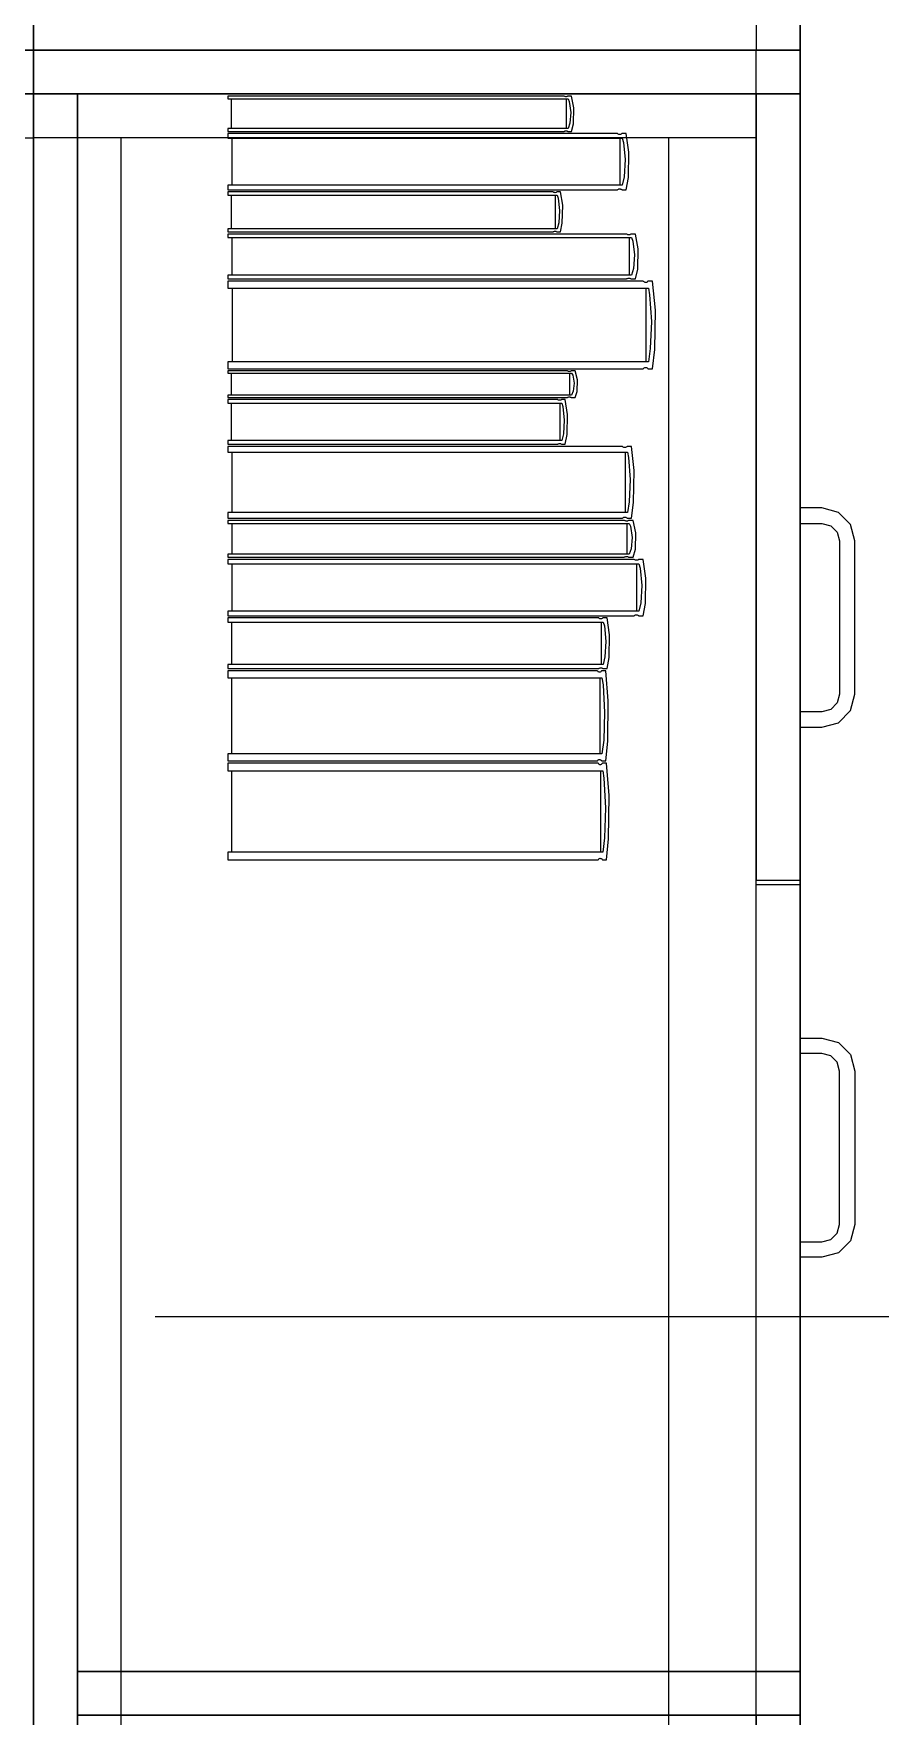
# Model space of a CAD drawing. Header units: inches. Extents: x -38 to 5698, y -33 to 92.
# Drawn here: x 223.211 to 223.598, y 34.224 to 34.992 of the extents above; entities that cross this region are included whole.
import ezdxf

# ---------------------------------------------------------------- set-up
doc = ezdxf.new("R2010")
doc.units = ezdxf.units.IN
doc.header["$MEASUREMENT"] = 0
doc.set_wipeout_variables(frame=1)
doc.linetypes.add('Punto & Raya', pattern=[0.65, 0.5, -0.075, 0, -0.075])
doc.linetypes.add('Wipeout_Contour', pattern=[1, 0, -1])
doc.layers.add('Interior - Mobiliario', color=7, linetype='Continuous')
doc.layers.add('Marcador - Secciones', color=251, linetype='Continuous')

msp = doc.modelspace()

# ---------------------------------------------------------------- linework, layer by layer
at = {"layer": 'Interior - Mobiliario', "color": 175, "linetype": 'Continuous', "lineweight": 13}
for p, q in [((223.23112, 34.96472), (223.23112, 33.50472)), ((223.54112, 34.96472), (223.23112, 34.96472)), ((223.54112, 33.50472), (223.54112, 34.96472)), ((223.45638, 34.95626), (223.45598, 34.9513)), ((223.45769, 34.95113), (223.45789, 34.95834)), ((223.50112, 34.94472), (223.25112, 34.94472)), ((223.45526, 34.94889), (223.29978, 34.94889)), ((223.29978, 34.94889), (223.29978, 34.9476)), ((223.29978, 34.9476), (223.45338, 34.9476)), ((223.47777, 34.9466), (223.29978, 34.9466)), ((223.29978, 34.9466), (223.29978, 34.94455)), ((223.29978, 34.94455), (223.47994, 34.94455)), ((223.3016, 34.94455), (223.3016, 34.923)), ((223.45338, 34.9476), (223.45351, 34.94769)), ((223.45351, 34.94769), (223.45372, 34.94778)), ((223.45372, 34.94778), (223.45393, 34.94784)), ((223.45393, 34.94784), (223.45416, 34.94787)), ((223.45416, 34.94787), (223.45439, 34.94787)), ((223.45439, 34.94787), (223.45462, 34.94783)), ((223.45462, 34.94783), (223.45484, 34.94776)), ((223.45484, 34.94776), (223.45504, 34.94766)), ((223.45504, 34.94766), (223.45512, 34.9476)), ((223.45512, 34.9476), (223.45683, 34.9476)), ((223.45598, 34.9513), (223.45526, 34.94889)), ((223.45683, 34.9476), (223.45769, 34.95113)), ((223.47787, 34.9465), (223.47777, 34.9466)), ((223.4781, 34.94634), (223.47787, 34.9465)), ((223.47835, 34.94624), (223.4781, 34.94634)), ((223.47861, 34.94618), (223.47835, 34.94624)), ((223.47888, 34.94617), (223.47861, 34.94618)), ((223.47915, 34.94622), (223.47888, 34.94617)), ((223.47903, 34.923), (223.47903, 34.94455)), ((223.4794, 34.94632), (223.47915, 34.94622)), ((223.47964, 34.94646), (223.4794, 34.94632)), ((223.47979, 34.9466), (223.47964, 34.94646)), ((223.48176, 34.9466), (223.47979, 34.9466)), ((223.47994, 34.94455), (223.48048, 34.9426)), ((223.48299, 34.93805), (223.48176, 34.9466)), ((223.54112, 34.94472), (223.50112, 34.94472)), ((223.48048, 34.9426), (223.48124, 34.93474)), ((223.48276, 34.92657), (223.48299, 34.93805)), ((223.48124, 34.93474), (223.48078, 34.92684)), ((223.47994, 34.923), (223.29978, 34.923)), ((223.29978, 34.923), (223.29978, 34.92095)), ((223.47777, 34.92095), (223.47792, 34.92108)), ((223.47792, 34.92108), (223.47815, 34.92123)), ((223.47815, 34.92123), (223.47841, 34.92133)), ((223.47841, 34.92133), (223.47867, 34.92138)), ((223.47867, 34.92138), (223.47894, 34.92137)), ((223.47894, 34.92137), (223.4792, 34.92131)), ((223.4792, 34.92131), (223.47946, 34.9212)), ((223.47946, 34.9212), (223.47969, 34.92105)), ((223.47969, 34.92105), (223.47979, 34.92095)), ((223.48078, 34.92684), (223.47994, 34.923)), ((223.48176, 34.92095), (223.48276, 34.92657)), ((223.29978, 34.92095), (223.47777, 34.92095)), ((223.4484, 34.91995), (223.29978, 34.91995)), ((223.29978, 34.91995), (223.29978, 34.91849)), ((223.29978, 34.91849), (223.45021, 34.91849)), ((223.3013, 34.91849), (223.3013, 34.90321)), ((223.44848, 34.91988), (223.4484, 34.91995)), ((223.44867, 34.91977), (223.44848, 34.91988)), ((223.44888, 34.91969), (223.44867, 34.91977)), ((223.4491, 34.91965), (223.44888, 34.91969)), ((223.44932, 34.91964), (223.4491, 34.91965)), ((223.44954, 34.91968), (223.44932, 34.91964)), ((223.44945, 34.90321), (223.44945, 34.91849)), ((223.44976, 34.91974), (223.44954, 34.91968)), ((223.44995, 34.91985), (223.44976, 34.91974)), ((223.45008, 34.91995), (223.44995, 34.91985)), ((223.45173, 34.91995), (223.45008, 34.91995)), ((223.45021, 34.91849), (223.45066, 34.91711)), ((223.45066, 34.91711), (223.4513, 34.91153)), ((223.45275, 34.91388), (223.45173, 34.91995)), ((223.45256, 34.90574), (223.45275, 34.91388)), ((223.47979, 34.92095), (223.48176, 34.92095)), ((223.45091, 34.90593), (223.45021, 34.90321)), ((223.4513, 34.91153), (223.45091, 34.90593)), ((223.45173, 34.90175), (223.45256, 34.90574)), ((223.45021, 34.90321), (223.29978, 34.90321)), ((223.29978, 34.90321), (223.29978, 34.90175)), ((223.29978, 34.90175), (223.4484, 34.90175)), ((223.48193, 34.90075), (223.29978, 34.90075)), ((223.29978, 34.90075), (223.29978, 34.89912)), ((223.29978, 34.89912), (223.48416, 34.89912)), ((223.30164, 34.89912), (223.30164, 34.88194)), ((223.4484, 34.90175), (223.44852, 34.90185)), ((223.44852, 34.90185), (223.44872, 34.90195)), ((223.44872, 34.90195), (223.44893, 34.90202)), ((223.44893, 34.90202), (223.44915, 34.90206)), ((223.44915, 34.90206), (223.44937, 34.90205)), ((223.44937, 34.90205), (223.44959, 34.90201)), ((223.44959, 34.90201), (223.4498, 34.90193)), ((223.4498, 34.90193), (223.44999, 34.90182)), ((223.44999, 34.90182), (223.45008, 34.90175)), ((223.45008, 34.90175), (223.45173, 34.90175)), ((223.48203, 34.90067), (223.48193, 34.90075)), ((223.48227, 34.90055), (223.48203, 34.90067)), ((223.48252, 34.90046), (223.48227, 34.90055)), ((223.48279, 34.90042), (223.48252, 34.90046)), ((223.48307, 34.90041), (223.48279, 34.90042)), ((223.48334, 34.90045), (223.48307, 34.90041)), ((223.48322, 34.88194), (223.48322, 34.89912)), ((223.4836, 34.90053), (223.48334, 34.90045)), ((223.48384, 34.90064), (223.4836, 34.90053)), ((223.48399, 34.90075), (223.48384, 34.90064)), ((223.48602, 34.90075), (223.48399, 34.90075)), ((223.48416, 34.89912), (223.48471, 34.89757)), ((223.48727, 34.89393), (223.48602, 34.90075)), ((223.48471, 34.89757), (223.48548, 34.8913)), ((223.48548, 34.8913), (223.48501, 34.885)), ((223.48704, 34.88479), (223.48727, 34.89393)), ((223.48501, 34.885), (223.48416, 34.88194)), ((223.48602, 34.8803), (223.48704, 34.88479)), ((223.48416, 34.88194), (223.29978, 34.88194)), ((223.29978, 34.88194), (223.29978, 34.8803)), ((223.29978, 34.8803), (223.48193, 34.8803)), ((223.48953, 34.8793), (223.29978, 34.8793)), ((223.29978, 34.8793), (223.29978, 34.8761)), ((223.29978, 34.8761), (223.49185, 34.8761)), ((223.30172, 34.8761), (223.30172, 34.84245)), ((223.48193, 34.8803), (223.48208, 34.88041)), ((223.48208, 34.88041), (223.48232, 34.88053)), ((223.48232, 34.88053), (223.48258, 34.88061)), ((223.48258, 34.88061), (223.48285, 34.88065)), ((223.48285, 34.88065), (223.48313, 34.88064)), ((223.48313, 34.88064), (223.4834, 34.88059)), ((223.4834, 34.88059), (223.48365, 34.88051)), ((223.48365, 34.88051), (223.48389, 34.88038)), ((223.48389, 34.88038), (223.48399, 34.8803)), ((223.48399, 34.8803), (223.48602, 34.8803)), ((223.48964, 34.87915), (223.48953, 34.8793)), ((223.48988, 34.8789), (223.48964, 34.87915)), ((223.49015, 34.87873), (223.48988, 34.8789)), ((223.49043, 34.87864), (223.49015, 34.87873)), ((223.49072, 34.87863), (223.49043, 34.87864)), ((223.491, 34.87871), (223.49072, 34.87863)), ((223.49088, 34.84245), (223.49088, 34.8761)), ((223.49127, 34.87886), (223.491, 34.87871)), ((223.49152, 34.87909), (223.49127, 34.87886)), ((223.49168, 34.8793), (223.49152, 34.87909)), ((223.49379, 34.8793), (223.49168, 34.8793)), ((223.49185, 34.8761), (223.49242, 34.87306)), ((223.49509, 34.86595), (223.49379, 34.8793)), ((223.49242, 34.87306), (223.49323, 34.86078)), ((223.49323, 34.86078), (223.49274, 34.84845)), ((223.49485, 34.84803), (223.49509, 34.86595)), ((223.49274, 34.84845), (223.49185, 34.84245)), ((223.49379, 34.83925), (223.49485, 34.84803)), ((223.49185, 34.84245), (223.29978, 34.84245)), ((223.29978, 34.84245), (223.29978, 34.83925)), ((223.29978, 34.83925), (223.48953, 34.83925)), ((223.45492, 34.83825), (223.29978, 34.83825)), ((223.29978, 34.83825), (223.29978, 34.83729)), ((223.29978, 34.83729), (223.45682, 34.83729)), ((223.30136, 34.83729), (223.30136, 34.82717)), ((223.45501, 34.8382), (223.45492, 34.83825)), ((223.45521, 34.83813), (223.45501, 34.8382)), ((223.45543, 34.83808), (223.45521, 34.83813)), ((223.45566, 34.83805), (223.45543, 34.83808)), ((223.45589, 34.83805), (223.45566, 34.83805)), ((223.45612, 34.83807), (223.45589, 34.83805)), ((223.45602, 34.82717), (223.45602, 34.83729)), ((223.45634, 34.83812), (223.45612, 34.83807)), ((223.45655, 34.83819), (223.45634, 34.83812)), ((223.45668, 34.83825), (223.45655, 34.83819)), ((223.4584, 34.83825), (223.45668, 34.83825)), ((223.45682, 34.83729), (223.45729, 34.83637)), ((223.45947, 34.83424), (223.4584, 34.83825)), ((223.48953, 34.83925), (223.48969, 34.83946)), ((223.48969, 34.83946), (223.48994, 34.83969)), ((223.48994, 34.83969), (223.49021, 34.83985)), ((223.49021, 34.83985), (223.49049, 34.83992)), ((223.49049, 34.83992), (223.49078, 34.83991)), ((223.49078, 34.83991), (223.49106, 34.83982)), ((223.49106, 34.83982), (223.49133, 34.83965)), ((223.49133, 34.83965), (223.49157, 34.83941)), ((223.49157, 34.83941), (223.49168, 34.83925)), ((223.49168, 34.83925), (223.49379, 34.83925)), ((223.45755, 34.82898), (223.45682, 34.82717)), ((223.45729, 34.83637), (223.45795, 34.83268)), ((223.45795, 34.83268), (223.45755, 34.82898)), ((223.4584, 34.82621), (223.45927, 34.82885)), ((223.45927, 34.82885), (223.45947, 34.83424)), ((223.45682, 34.82717), (223.29978, 34.82717)), ((223.29978, 34.82717), (223.29978, 34.82621)), ((223.29978, 34.82621), (223.45492, 34.82621)), ((223.45051, 34.82521), (223.29978, 34.82521)), ((223.29978, 34.82521), (223.29978, 34.82358)), ((223.29978, 34.82358), (223.45235, 34.82358)), ((223.30132, 34.82358), (223.30132, 34.80646)), ((223.45059, 34.82513), (223.45051, 34.82521)), ((223.45079, 34.82501), (223.45059, 34.82513)), ((223.451, 34.82492), (223.45079, 34.82501)), ((223.45122, 34.82488), (223.451, 34.82492)), ((223.45145, 34.82487), (223.45122, 34.82488)), ((223.45168, 34.82491), (223.45145, 34.82487)), ((223.45158, 34.80646), (223.45158, 34.82358)), ((223.45189, 34.82499), (223.45168, 34.82491)), ((223.45209, 34.8251), (223.45189, 34.82499)), ((223.45222, 34.82521), (223.45209, 34.8251)), ((223.45389, 34.82521), (223.45222, 34.82521)), ((223.45235, 34.82358), (223.45281, 34.82204)), ((223.45281, 34.82204), (223.45345, 34.81579)), ((223.45493, 34.81842), (223.45389, 34.82521)), ((223.45492, 34.82621), (223.45505, 34.82628)), ((223.45505, 34.82628), (223.45526, 34.82634)), ((223.45526, 34.82634), (223.45548, 34.82639)), ((223.45548, 34.82639), (223.45571, 34.82641)), ((223.45571, 34.82641), (223.45594, 34.82641)), ((223.45594, 34.82641), (223.45617, 34.82638)), ((223.45617, 34.82638), (223.45639, 34.82633)), ((223.45639, 34.82633), (223.45659, 34.82626)), ((223.45659, 34.82626), (223.45668, 34.82621)), ((223.45668, 34.82621), (223.4584, 34.82621)), ((223.45345, 34.81579), (223.45306, 34.80951)), ((223.45473, 34.8093), (223.45493, 34.81842)), ((223.45235, 34.80646), (223.29978, 34.80646)), ((223.29978, 34.80646), (223.29978, 34.80483)), ((223.45306, 34.80951), (223.45235, 34.80646)), ((223.45389, 34.80483), (223.45473, 34.8093)), ((223.29978, 34.80483), (223.45051, 34.80483)), ((223.48007, 34.80383), (223.29978, 34.80383)), ((223.29978, 34.80383), (223.29978, 34.80121)), ((223.29978, 34.80121), (223.48228, 34.80121)), ((223.30162, 34.80121), (223.30162, 34.77366)), ((223.45051, 34.80483), (223.45064, 34.80494)), ((223.45064, 34.80494), (223.45083, 34.80506)), ((223.45083, 34.80506), (223.45105, 34.80514)), ((223.45105, 34.80514), (223.45127, 34.80517)), ((223.45127, 34.80517), (223.4515, 34.80517)), ((223.4515, 34.80517), (223.45172, 34.80512)), ((223.45172, 34.80512), (223.45194, 34.80504)), ((223.45194, 34.80504), (223.45213, 34.80491)), ((223.45213, 34.80491), (223.45222, 34.80483)), ((223.45222, 34.80483), (223.45389, 34.80483)), ((223.48018, 34.80371), (223.48007, 34.80383)), ((223.48041, 34.80351), (223.48018, 34.80371)), ((223.48066, 34.80337), (223.48041, 34.80351)), ((223.48093, 34.80329), (223.48066, 34.80337)), ((223.4812, 34.80328), (223.48093, 34.80329)), ((223.48147, 34.80334), (223.4812, 34.80328)), ((223.48135, 34.77366), (223.48135, 34.80121)), ((223.48172, 34.80347), (223.48147, 34.80334)), ((223.48196, 34.80366), (223.48172, 34.80347)), ((223.48211, 34.80383), (223.48196, 34.80366)), ((223.48412, 34.80383), (223.48211, 34.80383)), ((223.48228, 34.80121), (223.48282, 34.79872)), ((223.48282, 34.79872), (223.48359, 34.78867)), ((223.48536, 34.79289), (223.48412, 34.80383)), ((223.48513, 34.77823), (223.48536, 34.79289)), ((223.48359, 34.78867), (223.48312, 34.77857)), ((223.48312, 34.77857), (223.48228, 34.77366)), ((223.48412, 34.77103), (223.48513, 34.77823)), ((223.57112, 34.77572), (223.56112, 34.77572)), ((223.56112, 34.77572), (223.56112, 34.76872)), ((223.57862, 34.77371), (223.57112, 34.77572)), ((223.48228, 34.77366), (223.29978, 34.77366)), ((223.29978, 34.77366), (223.29978, 34.77103)), ((223.29978, 34.77103), (223.48007, 34.77103)), ((223.48087, 34.77003), (223.29978, 34.77003)), ((223.29978, 34.77003), (223.29978, 34.76869)), ((223.29978, 34.76869), (223.48308, 34.76869)), ((223.30163, 34.76869), (223.30163, 34.75461)), ((223.48007, 34.77103), (223.48022, 34.77121)), ((223.48022, 34.77121), (223.48046, 34.7714)), ((223.48046, 34.7714), (223.48072, 34.77152)), ((223.48072, 34.77152), (223.48099, 34.77158)), ((223.48097, 34.76997), (223.48087, 34.77003)), ((223.48121, 34.76987), (223.48097, 34.76997)), ((223.48099, 34.77158), (223.48126, 34.77157)), ((223.48146, 34.7698), (223.48121, 34.76987)), ((223.48126, 34.77157), (223.48153, 34.7715)), ((223.48173, 34.76976), (223.48146, 34.7698)), ((223.48153, 34.7715), (223.48178, 34.77136)), ((223.482, 34.76975), (223.48173, 34.76976)), ((223.48178, 34.77136), (223.48201, 34.77116)), ((223.48227, 34.76978), (223.482, 34.76975)), ((223.48201, 34.77116), (223.48211, 34.77103)), ((223.48211, 34.77103), (223.48412, 34.77103)), ((223.48216, 34.75461), (223.48216, 34.76869)), ((223.48253, 34.76985), (223.48227, 34.76978)), ((223.48277, 34.76994), (223.48253, 34.76985)), ((223.48292, 34.77003), (223.48277, 34.76994)), ((223.48493, 34.77003), (223.48292, 34.77003)), ((223.48308, 34.76869), (223.48363, 34.76742)), ((223.48363, 34.76742), (223.4844, 34.76228)), ((223.48618, 34.76444), (223.48493, 34.77003)), ((223.56112, 34.76872), (223.57112, 34.76872)), ((223.57112, 34.76872), (223.57512, 34.76764)), ((223.57512, 34.76764), (223.57805, 34.76472)), ((223.58411, 34.76822), (223.57862, 34.77371)), ((223.58612, 34.76072), (223.58411, 34.76822)), ((223.4844, 34.76228), (223.48393, 34.75712)), ((223.48595, 34.75695), (223.48618, 34.76444)), ((223.57805, 34.76472), (223.57912, 34.76072)), ((223.57912, 34.76072), (223.57912, 34.69072)), ((223.58612, 34.69072), (223.58612, 34.76072)), ((223.48308, 34.75461), (223.29978, 34.75461)), ((223.29978, 34.75461), (223.29978, 34.75327)), ((223.29978, 34.75327), (223.48087, 34.75327)), ((223.48531, 34.75227), (223.29978, 34.75227)), ((223.29978, 34.75227), (223.29978, 34.75021)), ((223.48087, 34.75327), (223.48102, 34.75336)), ((223.48102, 34.75336), (223.48126, 34.75345)), ((223.48126, 34.75345), (223.48152, 34.75352)), ((223.48152, 34.75352), (223.48179, 34.75355)), ((223.48179, 34.75355), (223.48206, 34.75354)), ((223.48206, 34.75354), (223.48233, 34.75351)), ((223.48233, 34.75351), (223.48258, 34.75344)), ((223.48258, 34.75344), (223.48282, 34.75333)), ((223.48282, 34.75333), (223.48292, 34.75327)), ((223.48292, 34.75327), (223.48493, 34.75327)), ((223.48393, 34.75712), (223.48308, 34.75461)), ((223.48493, 34.75327), (223.48595, 34.75695)), ((223.48542, 34.75217), (223.48531, 34.75227)), ((223.48566, 34.75201), (223.48542, 34.75217)), ((223.48592, 34.7519), (223.48566, 34.75201)), ((223.48726, 34.75213), (223.48701, 34.75198)), ((223.48741, 34.75227), (223.48726, 34.75213)), ((223.48948, 34.75227), (223.48741, 34.75227)), ((223.49075, 34.74368), (223.48948, 34.75227)), ((223.29978, 34.75021), (223.48758, 34.75021)), ((223.30167, 34.75021), (223.30167, 34.72859)), ((223.48619, 34.75184), (223.48592, 34.7519)), ((223.48647, 34.75184), (223.48619, 34.75184)), ((223.48675, 34.75189), (223.48647, 34.75184)), ((223.48663, 34.72859), (223.48663, 34.75021)), ((223.48701, 34.75198), (223.48675, 34.75189)), ((223.48758, 34.75021), (223.48814, 34.74826)), ((223.48814, 34.74826), (223.48893, 34.74036)), ((223.48893, 34.74036), (223.48845, 34.73244)), ((223.49051, 34.73217), (223.49075, 34.74368)), ((223.48845, 34.73244), (223.48758, 34.72859)), ((223.48948, 34.72653), (223.49051, 34.73217)), ((223.48758, 34.72859), (223.29978, 34.72859)), ((223.29978, 34.72859), (223.29978, 34.72653)), ((223.29978, 34.72653), (223.48531, 34.72653)), ((223.46918, 34.72553), (223.29978, 34.72553)), ((223.29978, 34.72553), (223.29978, 34.72368)), ((223.29978, 34.72368), (223.47125, 34.72368)), ((223.30151, 34.72368), (223.30151, 34.70428)), ((223.46928, 34.72544), (223.46918, 34.72553)), ((223.4695, 34.7253), (223.46928, 34.72544)), ((223.46974, 34.7252), (223.4695, 34.7253)), ((223.46999, 34.72515), (223.46974, 34.7252)), ((223.47024, 34.72514), (223.46999, 34.72515)), ((223.47049, 34.72518), (223.47024, 34.72514)), ((223.47039, 34.70428), (223.47039, 34.72368)), ((223.47073, 34.72527), (223.47049, 34.72518)), ((223.47096, 34.7254), (223.47073, 34.72527)), ((223.4711, 34.72553), (223.47096, 34.7254)), ((223.47298, 34.72553), (223.4711, 34.72553)), ((223.47125, 34.72368), (223.47177, 34.72193)), ((223.47177, 34.72193), (223.47249, 34.71485)), ((223.47415, 34.71783), (223.47298, 34.72553)), ((223.48531, 34.72653), (223.48547, 34.72667)), ((223.48547, 34.72667), (223.48571, 34.72681)), ((223.48571, 34.72681), (223.48598, 34.72691)), ((223.48598, 34.72691), (223.48625, 34.72696)), ((223.48625, 34.72696), (223.48653, 34.72695)), ((223.48653, 34.72695), (223.48681, 34.72689)), ((223.48681, 34.72689), (223.48707, 34.72678)), ((223.48707, 34.72678), (223.48731, 34.72663)), ((223.48731, 34.72663), (223.48741, 34.72653)), ((223.48741, 34.72653), (223.48948, 34.72653)), ((223.47249, 34.71485), (223.47205, 34.70774)), ((223.47393, 34.7075), (223.47415, 34.71783)), ((223.47205, 34.70774), (223.47125, 34.70428)), ((223.47298, 34.70243), (223.47393, 34.7075)), ((223.47125, 34.70428), (223.29978, 34.70428)), ((223.29978, 34.70428), (223.29978, 34.70243)), ((223.29978, 34.70243), (223.46918, 34.70243)), ((223.46861, 34.70143), (223.29978, 34.70143)), ((223.29978, 34.70143), (223.29978, 34.69814)), ((223.4687, 34.70128), (223.46861, 34.70143)), ((223.46892, 34.70102), (223.4687, 34.70128)), ((223.46916, 34.70085), (223.46892, 34.70102)), ((223.46941, 34.70076), (223.46916, 34.70085)), ((223.46918, 34.70243), (223.46932, 34.70256)), ((223.46932, 34.70256), (223.46955, 34.70269)), ((223.46966, 34.70075), (223.46941, 34.70076)), ((223.46955, 34.70269), (223.46979, 34.70278)), ((223.46991, 34.70082), (223.46966, 34.70075)), ((223.46979, 34.70278), (223.47004, 34.70282)), ((223.47015, 34.70098), (223.46991, 34.70082)), ((223.47004, 34.70282), (223.4703, 34.70282)), ((223.47038, 34.70121), (223.47015, 34.70098)), ((223.4703, 34.70282), (223.47055, 34.70276)), ((223.47052, 34.70143), (223.47038, 34.70121)), ((223.4724, 34.70143), (223.47052, 34.70143)), ((223.47055, 34.70276), (223.47079, 34.70266)), ((223.47079, 34.70266), (223.471, 34.70252)), ((223.471, 34.70252), (223.4711, 34.70243)), ((223.4711, 34.70243), (223.47298, 34.70243)), ((223.47355, 34.68771), (223.4724, 34.70143)), ((223.29978, 34.69814), (223.47067, 34.69814)), ((223.3015, 34.69814), (223.3015, 34.66357)), ((223.46981, 34.66357), (223.46981, 34.69814)), ((223.47067, 34.69814), (223.47118, 34.69502)), ((223.47118, 34.69502), (223.4719, 34.6824)), ((223.57912, 34.69072), (223.57805, 34.68672)), ((223.58411, 34.68322), (223.58612, 34.69072)), ((223.47334, 34.6693), (223.47355, 34.68771)), ((223.57512, 34.68379), (223.57112, 34.68272)), ((223.57805, 34.68672), (223.57512, 34.68379)), ((223.57862, 34.67773), (223.58411, 34.68322)), ((223.4719, 34.6824), (223.47146, 34.66973)), ((223.56112, 34.68272), (223.56112, 34.67572)), ((223.57112, 34.68272), (223.56112, 34.68272)), ((223.56112, 34.67572), (223.57112, 34.67572)), ((223.57112, 34.67572), (223.57862, 34.67773)), ((223.47146, 34.66973), (223.47067, 34.66357)), ((223.4724, 34.66028), (223.47334, 34.6693)), ((223.47067, 34.66357), (223.29978, 34.66357)), ((223.29978, 34.66357), (223.29978, 34.66028)), ((223.29978, 34.66028), (223.46861, 34.66028)), ((223.46861, 34.66028), (223.46875, 34.6605)), ((223.46875, 34.6605), (223.46897, 34.66073)), ((223.46897, 34.66073), (223.46921, 34.66089)), ((223.46921, 34.66089), (223.46946, 34.66096)), ((223.46946, 34.66096), (223.46972, 34.66095)), ((223.46972, 34.66095), (223.46997, 34.66086)), ((223.46997, 34.66086), (223.47021, 34.66069)), ((223.47021, 34.66069), (223.47042, 34.66044)), ((223.47042, 34.66044), (223.47052, 34.66028)), ((223.47052, 34.66028), (223.4724, 34.66028)), ((223.46895, 34.65928), (223.29978, 34.65928)), ((223.29978, 34.65928), (223.29978, 34.65574)), ((223.29978, 34.65574), (223.47101, 34.65574)), ((223.30151, 34.65574), (223.30151, 34.61863)), ((223.46904, 34.65911), (223.46895, 34.65928)), ((223.46926, 34.65884), (223.46904, 34.65911)), ((223.4695, 34.65865), (223.46926, 34.65884)), ((223.46975, 34.65855), (223.4695, 34.65865)), ((223.47, 34.65854), (223.46975, 34.65855)), ((223.47026, 34.65862), (223.47, 34.65854)), ((223.47015, 34.61863), (223.47015, 34.65574)), ((223.4705, 34.65879), (223.47026, 34.65862)), ((223.47072, 34.65904), (223.4705, 34.65879)), ((223.47086, 34.65928), (223.47072, 34.65904)), ((223.47274, 34.65928), (223.47086, 34.65928)), ((223.47101, 34.65574), (223.47153, 34.65239)), ((223.47153, 34.65239), (223.47225, 34.63884)), ((223.4739, 34.64454), (223.47274, 34.65928)), ((223.47369, 34.62478), (223.4739, 34.64454)), ((223.47225, 34.63884), (223.47181, 34.62524)), ((223.47181, 34.62524), (223.47101, 34.61863)), ((223.47274, 34.61509), (223.47369, 34.62478)), ((223.47101, 34.61863), (223.29978, 34.61863)), ((223.29978, 34.61863), (223.29978, 34.61509)), ((223.29978, 34.61509), (223.46895, 34.61509)), ((223.46895, 34.61509), (223.46909, 34.61533)), ((223.46909, 34.61533), (223.46931, 34.61558)), ((223.46931, 34.61558), (223.46955, 34.61575)), ((223.46955, 34.61575), (223.4698, 34.61583)), ((223.4698, 34.61583), (223.47006, 34.61582)), ((223.47006, 34.61582), (223.47031, 34.61572)), ((223.47031, 34.61572), (223.47055, 34.61553)), ((223.47055, 34.61553), (223.47077, 34.61526)), ((223.47077, 34.61526), (223.47086, 34.61509)), ((223.47086, 34.61509), (223.47274, 34.61509)), ((223.56112, 34.60572), (223.54112, 34.60572)), ((223.56112, 34.60372), (223.54112, 34.60372)), ((223.56112, 34.53372), (223.57112, 34.53372)), ((223.56112, 34.52672), (223.56112, 34.53372)), ((223.57112, 34.53372), (223.57862, 34.53171)), ((223.57862, 34.53171), (223.58411, 34.52622)), ((223.57112, 34.52672), (223.56112, 34.52672)), ((223.57512, 34.52564), (223.57112, 34.52672)), ((223.57805, 34.52272), (223.57512, 34.52564)), ((223.57912, 34.51872), (223.57805, 34.52272)), ((223.58411, 34.52622), (223.58612, 34.51872)), ((223.57912, 34.44872), (223.57912, 34.51872)), ((223.58612, 34.51872), (223.58612, 34.44872)), ((223.57805, 34.44472), (223.57912, 34.44872)), ((223.58612, 34.44872), (223.58411, 34.44122)), ((223.56112, 34.44072), (223.57112, 34.44072)), ((223.56112, 34.43372), (223.56112, 34.44072)), ((223.57112, 34.44072), (223.57512, 34.44179)), ((223.57512, 34.44179), (223.57805, 34.44472)), ((223.58411, 34.44122), (223.57862, 34.43573)), ((223.57112, 34.43372), (223.56112, 34.43372)), ((223.57862, 34.43573), (223.57112, 34.43372))]:
    msp.add_line(p, q, dxfattribs=at)

# ---------------------------------------------------------------- next in the draw order: wipeouts: each hides what was drawn before it
at = {"color": 254, "linetype": 'Wipeout_Contour', "lineweight": 0, "ltscale": 6587.480362}
msp.add_wipeout([(223.56112, 34.22472), (223.56112, 34.24472), (223.23112, 34.24472), (223.23112, 34.22472)], dxfattribs=at).dxf.layer = 'Interior - Mobiliario'

# ---------------------------------------------------------------- next in the draw order: linework, layer by layer
at = {"layer": 'Interior - Mobiliario', "color": 175, "linetype": 'Continuous', "lineweight": 13}
for p, q in [((223.25112, 33.52472), (223.25112, 34.94472)), ((223.50112, 34.94472), (223.50112, 33.52472)), ((223.54112, 33.52472), (223.54112, 34.94472)), ((223.54112, 34.24472), (223.54112, 34.60372)), ((223.56112, 34.24472), (223.56112, 34.60372)), ((223.23112, 34.24472), (223.23112, 34.22472)), ((223.56112, 34.24472), (223.23112, 34.24472)), ((223.56112, 34.24472), (223.54112, 34.24472)), ((223.56112, 34.22472), (223.56112, 34.24472)), ((223.56112, 34.22472), (223.56112, 34.24472)), ((223.23112, 34.22472), (223.56112, 34.22472)), ((223.54112, 34.22472), (223.54112, 33.86572)), ((223.56112, 34.22472), (223.54112, 34.22472)), ((223.56112, 34.22472), (223.56112, 33.86572))]:
    msp.add_line(p, q, dxfattribs=at)
at = {"layer": 'Interior - Mobiliario', "color": 175, "linetype": 'Continuous', "lineweight": 30}
for p, q in [((223.56112, 34.24472), (223.23112, 34.24472)), ((223.23112, 34.24472), (223.23112, 34.22472)), ((223.56112, 34.24472), (223.56112, 34.22472)), ((223.56112, 34.22472), (223.23112, 34.22472))]:
    msp.add_line(p, q, dxfattribs=at)

# ---------------------------------------------------------------- next in the draw order: wipeouts: each hides what was drawn before it
at = {"color": 254, "linetype": 'Wipeout_Contour', "lineweight": 0, "ltscale": 6586.781146}
msp.add_wipeout([(223.23112, 33.50472), (223.23112, 34.96472), (223.21112, 34.96472), (223.21112, 33.50472)], dxfattribs=at).dxf.layer = 'Interior - Mobiliario'

# ---------------------------------------------------------------- next in the draw order: linework, layer by layer
at = {"layer": 'Interior - Mobiliario', "color": 175, "linetype": 'Continuous', "lineweight": 30}
for p, q in [((223.23112, 34.96472), (223.21112, 34.96472)), ((223.21112, 34.96472), (223.21112, 33.50472)), ((223.23112, 34.96472), (223.23112, 33.50472))]:
    msp.add_line(p, q, dxfattribs=at)
at = {"layer": 'Interior - Mobiliario', "color": 175, "linetype": 'Continuous', "lineweight": 13}
for p, q in [((223.21112, 34.96472), (223.21112, 33.50472)), ((223.23112, 34.96472), (223.21112, 34.96472)), ((223.23112, 33.50472), (223.23112, 34.96472)), ((223.17112, 34.94472), (223.21112, 34.94472)), ((223.21112, 34.94472), (223.21112, 33.52472)), ((223.25112, 34.94472), (223.21112, 34.94472)), ((223.21112, 34.94472), (223.21112, 33.52472)), ((223.23112, 34.24472), (223.23112, 34.22472)), ((223.56112, 34.24472), (223.23112, 34.24472)), ((223.23112, 34.22472), (223.56112, 34.22472))]:
    msp.add_line(p, q, dxfattribs=at)
at = {"layer": 'Marcador - Secciones', "color": 251, "linetype": 'Punto & Raya', "lineweight": 13}
msp.add_line((189.66665, 34.40671), (240.94026, 34.40671), dxfattribs=at)

# ---------------------------------------------------------------- next in the draw order: wipeouts: each hides what was drawn before it
at = {"color": 254, "linetype": 'Wipeout_Contour', "lineweight": 0, "ltscale": 6587.502568}
msp.add_wipeout([(223.56112, 34.96472), (223.56112, 34.98472), (223.21112, 34.98472), (223.21112, 34.96472)], dxfattribs=at).dxf.layer = 'Interior - Mobiliario'

# ---------------------------------------------------------------- next in the draw order: linework, layer by layer
at = {"layer": 'Interior - Mobiliario', "color": 175, "linetype": 'Continuous', "lineweight": 30}
for p, q in [((223.56112, 34.98472), (223.21112, 34.98472)), ((223.21112, 34.98472), (223.21112, 34.96472)), ((223.56112, 34.98472), (223.56112, 34.96472)), ((223.19112, 34.96472), (223.21112, 34.96472)), ((223.56112, 34.96472), (223.21112, 34.96472)), ((223.21112, 34.96472), (223.21112, 33.50472))]:
    msp.add_line(p, q, dxfattribs=at)
at = {"layer": 'Interior - Mobiliario', "color": 175, "linetype": 'Continuous', "lineweight": 13}
for p, q in [((223.21112, 34.98472), (223.21112, 34.96472)), ((223.56112, 34.98472), (223.21112, 34.98472)), ((223.21112, 34.98472), (223.21112, 34.94472)), ((223.54112, 34.98472), (223.21112, 34.98472)), ((223.21112, 33.48472), (223.21112, 34.98472)), ((223.21112, 34.98472), (223.56112, 34.98472)), ((223.54112, 34.94472), (223.54112, 34.98472)), ((223.56112, 34.96472), (223.56112, 34.98472)), ((223.56112, 34.98472), (223.56112, 33.48472)), ((223.19112, 34.96472), (223.21112, 34.96472)), ((223.21112, 34.96472), (223.56112, 34.96472)), ((223.21112, 34.96472), (223.21112, 33.50472)), ((223.56112, 34.96472), (223.21112, 34.96472)), ((223.21112, 34.96472), (223.21112, 33.50472)), ((223.23112, 34.96472), (223.23112, 33.50472)), ((223.56112, 34.96472), (223.23112, 34.96472)), ((223.23112, 34.96472), (223.23112, 33.50472)), ((223.54112, 34.96472), (223.23112, 34.96472)), ((223.23112, 34.96472), (223.23112, 33.50472)), ((223.54112, 34.96472), (223.23112, 34.96472)), ((223.45338, 34.96372), (223.29978, 34.96372)), ((223.29978, 34.96372), (223.29978, 34.96243)), ((223.29978, 34.96243), (223.45526, 34.96243)), ((223.30135, 34.96243), (223.30135, 34.94889)), ((223.45347, 34.96365), (223.45338, 34.96372)), ((223.45367, 34.96356), (223.45347, 34.96365)), ((223.45388, 34.96349), (223.45367, 34.96356)), ((223.45411, 34.96345), (223.45388, 34.96349)), ((223.45434, 34.96345), (223.45411, 34.96345)), ((223.45457, 34.96348), (223.45434, 34.96345)), ((223.45447, 34.94889), (223.45447, 34.96243)), ((223.45479, 34.96354), (223.45457, 34.96348)), ((223.45499, 34.96363), (223.45479, 34.96354)), ((223.45512, 34.96372), (223.45499, 34.96363)), ((223.45683, 34.96372), (223.45512, 34.96372)), ((223.45526, 34.96243), (223.45573, 34.9612)), ((223.45573, 34.9612), (223.45638, 34.95626)), ((223.45789, 34.95834), (223.45683, 34.96372)), ((223.54112, 33.50472), (223.54112, 34.96472)), ((223.54112, 33.50472), (223.54112, 34.96472)), ((223.54112, 34.96472), (223.54112, 34.60572)), ((223.56112, 34.96472), (223.54112, 34.96472)), ((223.56112, 33.50472), (223.56112, 34.96472)), ((223.56112, 33.50472), (223.56112, 34.96472)), ((223.56112, 34.96472), (223.56112, 34.60572))]:
    msp.add_line(p, q, dxfattribs=at)

# ---------------------------------------------------------------- next in the draw order: wipeouts: each hides what was drawn before it
at = {"color": 254, "linetype": 'Wipeout_Contour', "lineweight": 0, "ltscale": 6587.504267}
msp.add_wipeout([(223.56112, 35.00472), (223.21112, 35.00472), (223.21112, 34.98472), (223.56112, 34.98472)], dxfattribs=at).dxf.layer = 'Interior - Mobiliario'

# ---------------------------------------------------------------- next in the draw order: linework, layer by layer
at = {"layer": 'Interior - Mobiliario', "color": 175, "linetype": 'Continuous', "lineweight": 13}
for p, q in [((223.21112, 36.48472), (223.21112, 34.98472)), ((223.56112, 34.98472), (223.56112, 36.48472)), ((223.21112, 34.98472), (223.21112, 35.02472)), ((223.54112, 35.02472), (223.54112, 34.98472)), ((223.21112, 34.98472), (223.21112, 35.00472)), ((223.56112, 35.00472), (223.56112, 34.98472)), ((223.56112, 34.98472), (223.21112, 34.98472)), ((223.54112, 34.98472), (223.21112, 34.98472)), ((223.21112, 34.98472), (223.56112, 34.98472))]:
    msp.add_line(p, q, dxfattribs=at)
at = {"layer": 'Interior - Mobiliario', "color": 175, "linetype": 'Continuous', "lineweight": 30}
for p, q in [((223.21112, 34.98472), (223.21112, 35.00472)), ((223.56112, 34.98472), (223.56112, 35.00472)), ((223.56112, 34.98472), (223.21112, 34.98472))]:
    msp.add_line(p, q, dxfattribs=at)

# ---------------------------------------------------------------- next in the draw order: wipeouts: each hides what was drawn before it
at = {"color": 254, "linetype": 'Wipeout_Contour', "lineweight": 0, "ltscale": 6586.102883}
msp.add_wipeout([(222.86112, 34.96472), (223.21112, 34.96472), (223.21112, 34.98472), (222.86112, 34.98472)], dxfattribs=at).dxf.layer = 'Interior - Mobiliario'

# ---------------------------------------------------------------- next in the draw order: linework, layer by layer
at = {"layer": 'Interior - Mobiliario', "color": 175, "linetype": 'Continuous', "lineweight": 30}
for p, q in [((222.86112, 34.98472), (223.21112, 34.98472)), ((223.21112, 34.98472), (223.21112, 34.96472)), ((222.86112, 34.96472), (223.21112, 34.96472))]:
    msp.add_line(p, q, dxfattribs=at)
at = {"layer": 'Interior - Mobiliario', "color": 175, "linetype": 'Continuous', "lineweight": 13}
for p, q in [((222.86112, 34.98472), (223.21112, 34.98472)), ((223.21112, 34.98472), (222.86112, 34.98472)), ((222.88112, 34.98472), (223.21112, 34.98472)), ((223.21112, 34.98472), (223.21112, 34.96472)), ((223.21112, 34.98472), (223.21112, 34.94472)), ((223.21112, 33.48472), (223.21112, 34.98472)), ((223.21112, 34.96472), (222.86112, 34.96472)), ((222.86112, 34.96472), (223.21112, 34.96472)), ((223.21112, 34.96472), (223.21112, 33.50472))]:
    msp.add_line(p, q, dxfattribs=at)

doc.saveas('drawing.dxf')
